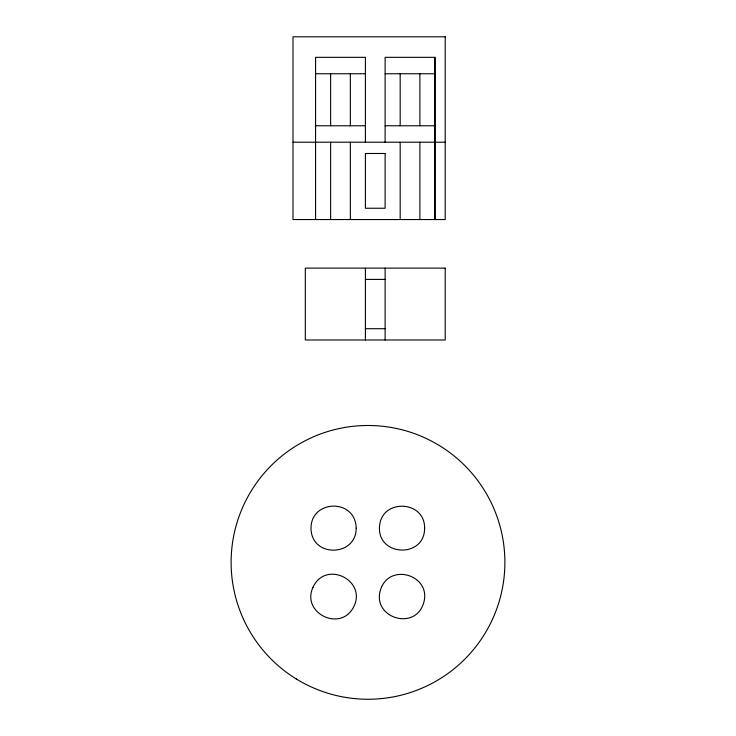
<?xml version="1.0" encoding="UTF-8"?>
<svg xmlns="http://www.w3.org/2000/svg" width="736" height="736" viewBox="0 0 736 736"><rect width="100%" height="100%" fill="white"/><g stroke="black" fill="none" stroke-linecap="round" stroke-linejoin="round"><path stroke-width="1.1" d="M434.939 57.334L434.921 219.549L434.939 57.334L385.112 57.334L385.112 142.204M315.578 73.756L365.406 73.756M385.112 73.756L434.939 73.756M315.578 125.773L365.406 125.773M385.112 125.773L434.939 125.773M292.992 142.204L445.216 142.204M365.406 279.413L385.112 279.413M365.406 328.698L385.112 328.698M419.888 73.756L419.888 125.773M419.888 142.204L419.888 219.549M400.172 73.756L400.172 125.773M400.172 142.204L400.172 219.549M385.112 268.116L385.112 339.986M365.406 142.204L365.406 57.334L315.578 57.334L315.578 219.549M365.406 268.116L365.406 339.986M350.345 73.756L350.345 125.773M350.345 142.204L350.345 219.549M330.63 73.756L330.63 125.773M330.63 142.204L330.63 219.549M356.178 528.144C356.482 556.25 313.067 558.044 311.08 530.058C308.991 499.569 355.516 497.435 356.178 528.144M424.617 528.144C424.755 558.642 376.961 556.664 379.528 526.231C381.561 498.41 424.976 500.094 424.617 528.144M313.002 587.282C301.088 612.683 339.866 632.288 353.308 607.605C368.037 580.897 325.754 559.369 313.002 587.282M381.45 587.282C368.699 617.605 417.413 633.254 424.295 600.401C429.189 575.23 391.58 563.61 381.45 587.282M445.216 36.8L292.992 36.8L292.992 219.549L445.216 219.549L445.216 36.8M385.112 153.493L365.406 153.493L365.406 208.251L385.112 208.251L385.112 153.493M445.216 268.116L305.311 268.116L305.311 339.986L445.216 339.986L445.216 268.116M296.268 678.951A136.887 136.887 0 0 0 504.832 566.196A136.887 136.887 0 0 0 302.901 441.95A136.887 136.887 0 0 0 296.268 678.951"/></g></svg>
